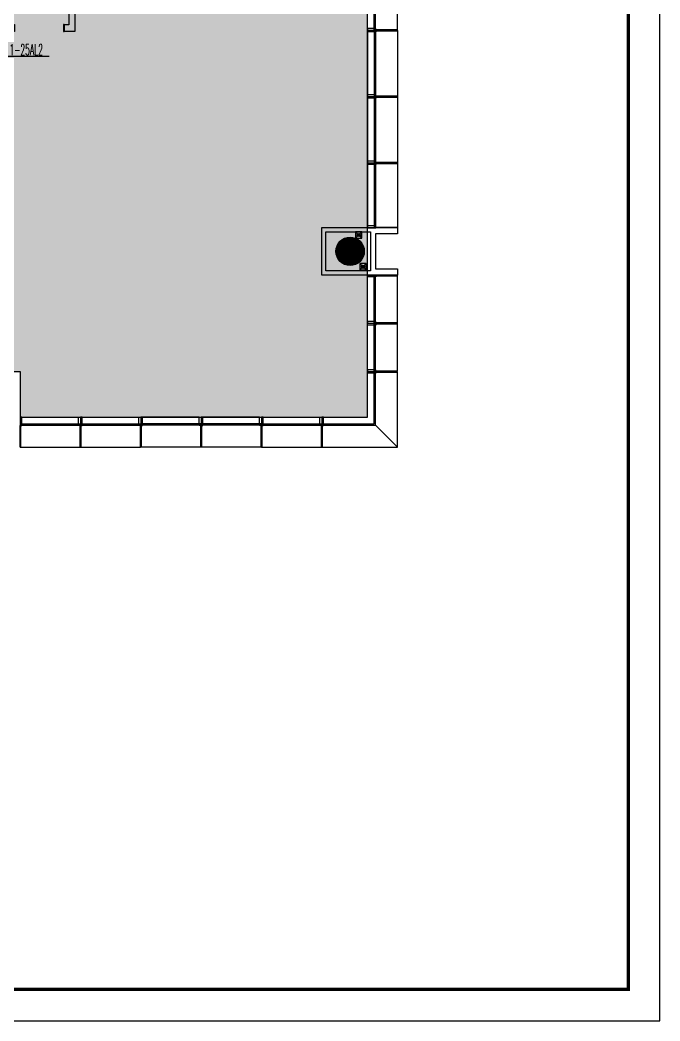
# Model space of a CAD drawing. Extents: x -284868 to 304789, y -137694 to 137894.
# Drawn here: x 17694 to 37953, y -137694 to -106016 of the extents above; entities that cross this region are included whole.
import ezdxf

# ---------------------------------------------------------------- set-up
doc = ezdxf.new("R2010")
doc.units = 0
doc.layers.get('0').update_dxf_attribs({"linetype": 'CONTINUOUS'})
for name, color, linetype in [('0-墙', 4, 'CONTINUOUS'), ('0-建筑外轮廓', 8, 'CONTINUOUS'), ('0-建筑柱体', 251, 'CONTINUOUS'), ('0-消防栓(给排水)', 9, 'CONTINUOUS'), ('0-窗', 11, 'CONTINUOUS'), ('0-非设计区域', 251, 'CONTINUOUS'), ('P-完成面', 42, 'CONTINUOUS'), ('TEL_TITLE', 7, 'CONTINUOUS'), ('TEXT_照明_回路标注', 41, 'CONTINUOUS')]:
    doc.layers.add(name, color=color, linetype=linetype)
doc.styles.add('HZ_e', font='simplex.shx', dxfattribs={"width": 0.8, "bigfont": 'hztxt.shx'})

# ---------------------------------------------------------------- blocks, each defined once
blk = doc.blocks.new('_YZH')
at = {"const_width": 0.5}
blk.add_lwpolyline([(-0.25, 0, 1), (0.25, 0, 1)], format="xyb", close=True, dxfattribs=at)
at = {"color": 4}
blk.add_circle((0, 0), 0.5, dxfattribs=at)
blk = doc.blocks.new('sgASGHHHH')
at = {"xscale": 900, "yscale": 900, "zscale": 900}
blk.add_blockref('_YZH', (-83446, -931674), dxfattribs=at)
blk = doc.blocks.new('A$C3B8026B3')
for p, q in [((38450, 13255), (38450, 15245)), ((38450, 13145), (38450, 11155)), ((38450, 11045), (38450, 9055)), ((38450, 8945), (38450, 7005)), ((38450, 3980), (38450, 5395)), ((38450, 2455), (38450, 3870)), ((27505, 950), (29305, 950)), ((29415, 950), (31215, 950)), ((33125, 950), (31325, 950)), ((35035, 950), (33235, 950)), ((35145, 950), (36945, 950)), ((38700, 700, 0), (39400, 0))]:
    blk.add_line(p, q)
for points in [[(38662, 13200), (38662, 15300)], [(38700, 13200), (38700, 15300)], [(39400, 13206), (39400, 15294)], [(38662, 13200), (38662, 11100)], [(38700, 13200), (38700, 11100)], [(39400, 13194), (39400, 11106)], [(38662, 11100), (38662, 9000)], [(38700, 11100), (38700, 9000)], [(39400, 11094), (39400, 9006)], [(38662, 9000), (38662, 6950)], [(38700, 9000), (38700, 6950)], [(39400, 8994), (39400, 6956)], [(38662, 3925), (38662, 5450)], [(38700, 3925), (38700, 5450)], [(39400, 3931), (39400, 5444)], [(38662, 2400), (38662, 3925)], [(38700, 2400), (38700, 3925)], [(39400, 2406), (39400, 3919)], [(37000, 738), (38662, 738), (38662, 2400)], [(37000, 700), (38700, 700), (38700, 2400)], [(37055, 950), (38450, 950), (38450, 2345)], [(39400, 2392), (38712, 2392), (38712, 2377), (39400, 2377)], [(39400, 0), (39400, 2392)], [(27450, 738), (29360, 738)], [(27450, 700), (29360, 700)], [(29360, 738), (31270, 738)], [(29360, 700), (31270, 700)], [(33180, 738), (31270, 738)], [(33180, 700), (31270, 700)], [(35090, 738), (33180, 738)], [(35090, 700), (33180, 700)], [(35090, 738), (37000, 738)], [(35090, 700), (37000, 700)], [(37006, 0), (37006, 688), (37020, 688), (37020, 0)], [(27456, 0), (29354, 0)], [(29366, 0), (31264, 0)], [(33174, 0), (31276, 0)], [(35084, 0), (33186, 0)], [(35096, 0), (36994, 0)], [(37006, 0), (39400, 0)]]:
    blk.add_lwpolyline(points)
for points in [[(38712, 13200), (38712, 13255), (38450, 13255), (38450, 13200)], [(38712, 13200), (38712, 13145), (38450, 13145), (38450, 13200)], [(38712, 11100), (38712, 11155), (38450, 11155), (38450, 11100)], [(38712, 11100), (38712, 11045), (38450, 11045), (38450, 11100)], [(38712, 9000), (38712, 9055), (38450, 9055), (38450, 9000)], [(38712, 9000), (38712, 8945), (38450, 8945), (38450, 9000)], [(38712, 6950), (38712, 7005), (38450, 7005), (38450, 6950)], [(38712, 5450), (38712, 5395), (38450, 5395), (38450, 5450)], [(38712, 3925), (38712, 3980), (38450, 3980), (38450, 3925)], [(38712, 3925), (38712, 3870), (38450, 3870), (38450, 3925)], [(38712, 2400), (38712, 2455), (38450, 2455), (38450, 2400)], [(38712, 2400), (38712, 2345), (38450, 2345), (38450, 2400)], [(27450, 688), (27505, 688), (27505, 950), (27450, 950)], [(29360, 688), (29305, 688), (29305, 950), (29360, 950)], [(29360, 688), (29415, 688), (29415, 950), (29360, 950)], [(31270, 688), (31215, 688), (31215, 950), (31270, 950)], [(31270, 688), (31325, 688), (31325, 950), (31270, 950)], [(33180, 688), (33125, 688), (33125, 950), (33180, 950)], [(33180, 688), (33235, 688), (33235, 950), (33180, 950)], [(35090, 688), (35035, 688), (35035, 950), (35090, 950)], [(35090, 688), (35145, 688), (35145, 950), (35090, 950)], [(37000, 688), (36945, 688), (36945, 950), (37000, 950)], [(37000, 688), (37055, 688), (37055, 950), (37000, 950)]]:
    blk.add_lwpolyline(points, close=True)
at = {"elevation": 0}
for points in [[(39400, 13206), (38712, 13206), (38712, 13220), (39400, 13220)], [(39400, 13194), (38712, 13194), (38712, 13179), (39400, 13179)], [(39400, 11106), (38712, 11106), (38712, 11120), (39400, 11120)], [(39400, 11094), (38712, 11094), (38712, 11079), (39400, 11079)], [(39400, 9006), (38712, 9006), (38712, 9020), (39400, 9020)], [(39400, 8994), (38712, 8994), (38712, 8979), (39400, 8979)], [(39400, 6956), (38712, 6956), (38712, 6970), (39400, 6970)], [(39400, 5444), (38712, 5444), (38712, 5429), (39400, 5429)], [(39400, 3931), (38712, 3931), (38712, 3945), (39400, 3945)], [(39400, 3919), (38712, 3919), (38712, 3904), (39400, 3904)], [(39400, 2406), (38712, 2406), (38712, 2420), (39400, 2420)], [(27456, 0), (27456, 688), (27470, 688), (27470, 0)], [(29354, 0), (29354, 688), (29339, 688), (29339, 0)], [(29366, 0), (29366, 688), (29380, 688), (29380, 0)], [(31264, 0), (31264, 688), (31249, 688), (31249, 0)], [(31276, 0), (31276, 688), (31290, 688), (31290, 0)], [(33174, 0), (33174, 688), (33159, 688), (33159, 0)], [(33186, 0), (33186, 688), (33200, 688), (33200, 0)], [(35084, 0), (35084, 688), (35069, 688), (35069, 0)], [(35096, 0), (35096, 688), (35110, 688), (35110, 0)], [(36994, 0), (36994, 688), (36979, 688), (36979, 0)]]:
    blk.add_lwpolyline(points, dxfattribs=at)
blk = doc.blocks.new('A$C10332E08')
for p, q in [((250, 0), (0, 250)), ((250, 250), (0, 0))]:
    blk.add_line(p, q)
blk.add_lwpolyline([(0, 250), (250, 250), (250, 0), (0, 0)], close=True)
blk = doc.blocks.new('A$C2AC726D9')
for centre in [(36524, -46184), (36657, -47189)]:
    blk.add_circle(centre, 50)
at = {"xscale": -0.8, "yscale": 0.8, "zscale": 0.8, "rotation": 270}
for p in [(36424, -46284), (36557, -47289)]:
    blk.add_blockref('A$C10332E08', p, dxfattribs=at)
blk = doc.blocks.new('A$C2652ee14')
at = {"layer": 'P-完成面'}
for p, q in [((-200, 1600), (-200, 1595)), ((0, 1600), (0, 1595)), ((-200, 0), (-200, 5)), ((0, 0), (0, 5))]:
    blk.add_line(p, q, dxfattribs=at)
for points in [[(-215, 1595), (-215, 1575), (15, 1575), (15, 1595)], [(-215, 5), (-215, 25), (15, 25), (15, 5)]]:
    blk.add_lwpolyline(points, close=True, dxfattribs=at)

msp = doc.modelspace()

# ---------------------------------------------------------------- hatches: boundary and pattern name
at = {"layer": '0-非设计区域', "ltscale": 3}
h = msp.add_hatch(dxfattribs=at)
h.set_pattern_fill('ANGLE', color=256, scale=100)
h.set_pattern_definition([(0, (-422606.9, 278012.8), (0, 698.5), [508, -190.5]), (90, (-422606.9, 278012.8), (-698.5, 4e-14), [508, -190.5])])
h.paths.add_polyline_path([(3044, -67386), (3044, -75488), (744, -75488), (744, -94382), (2544, -94382), (2544, -95588), (12144, -95588), (12144, -99388), (8594, -99388), (8594, -99688), (2544, -99688), (2544, -103688), (11544, -103688), (11544, -106368), (16844, -106368), (16844, -117136), (17694, -117136), (17694, -118589), (28694, -118589), (28694, -65088), (17694, -65088), (17694, -67386), (16194, -67386), (16194, -65088), (3694, -65088), (3694, -67386)])

# ---------------------------------------------------------------- linework, layer by layer
at = {"layer": '0-墙', "ltscale": 3}
msp.add_lwpolyline([(19944, -87436), (19244, -87436), (19244, -106168), (19094, -106168), (19094, -106368), (19444, -106368), (19444, -87636), (20144, -87636), (20144, -87236), (19944, -87236), (19944, -87436)], dxfattribs=at)
at = {"layer": '0-建筑外轮廓', "color": 42}
msp.add_lwpolyline([(27244, -112586), (29644, -112586), (29644, -112786), (28944, -112786), (28944, -113886), (29644, -113886), (29644, -114086), (27244, -114086)], close=True, dxfattribs=at)
at = {"layer": '0-建筑外轮廓', "color": 251}
msp.add_lwpolyline([(27374, -112716), (28794, -112716), (28794, -113956), (27374, -113956)], close=True, dxfattribs=at)
at = {"layer": '0-非设计区域', "ltscale": 3}
msp.add_lwpolyline([(11544, -103688), (11544, -106368), (16844, -106368), (16844, -117136), (17694, -117136), (17694, -118589), (28694, -118589), (28694, -65088)], dxfattribs=at)
at = {"layer": 'TEL_TITLE'}
msp.add_lwpolyline([(-21447, -137694), (37953, -137694), (37953, -53594), (-21447, -53594)], close=True, dxfattribs=at)
at = {"layer": 'TEL_TITLE', "const_width": 100}
msp.add_lwpolyline([(-20447, -136694), (36953, -136694), (36953, -56094), (-20447, -56094)], close=True, dxfattribs=at)
at = {"layer": 'TEXT_照明_回路标注'}
msp.add_line((18622, -107170), (16844, -107170), dxfattribs=at)

# ---------------------------------------------------------------- block references
at = {"layer": '0-建筑柱体'}
msp.add_blockref('sgASGHHHH', (111590, 818336), dxfattribs=at)
at = {"layer": '0-消防栓(给排水)', "color": 0}
msp.add_blockref('A$C2AC726D9', (-8106, -66636), dxfattribs=at)
at = {"layer": '0-窗'}
msp.add_blockref('A$C3B8026B3', (-9756, -119538), dxfattribs=at)
at = {"layer": 'P-完成面', "ltscale": 3, "xscale": -1, "rotation": 90}
msp.add_blockref('A$C2652ee14', (19094, -106368), dxfattribs=at)

# ---------------------------------------------------------------- texts
at = {"layer": 'TEXT_照明_回路标注', "style": 'HZ_e', "width": 0.5}
msp.add_text('1-25AL2', height=350, dxfattribs=at).set_placement((17361, -107127, 0))

doc.saveas('drawing.dxf')
